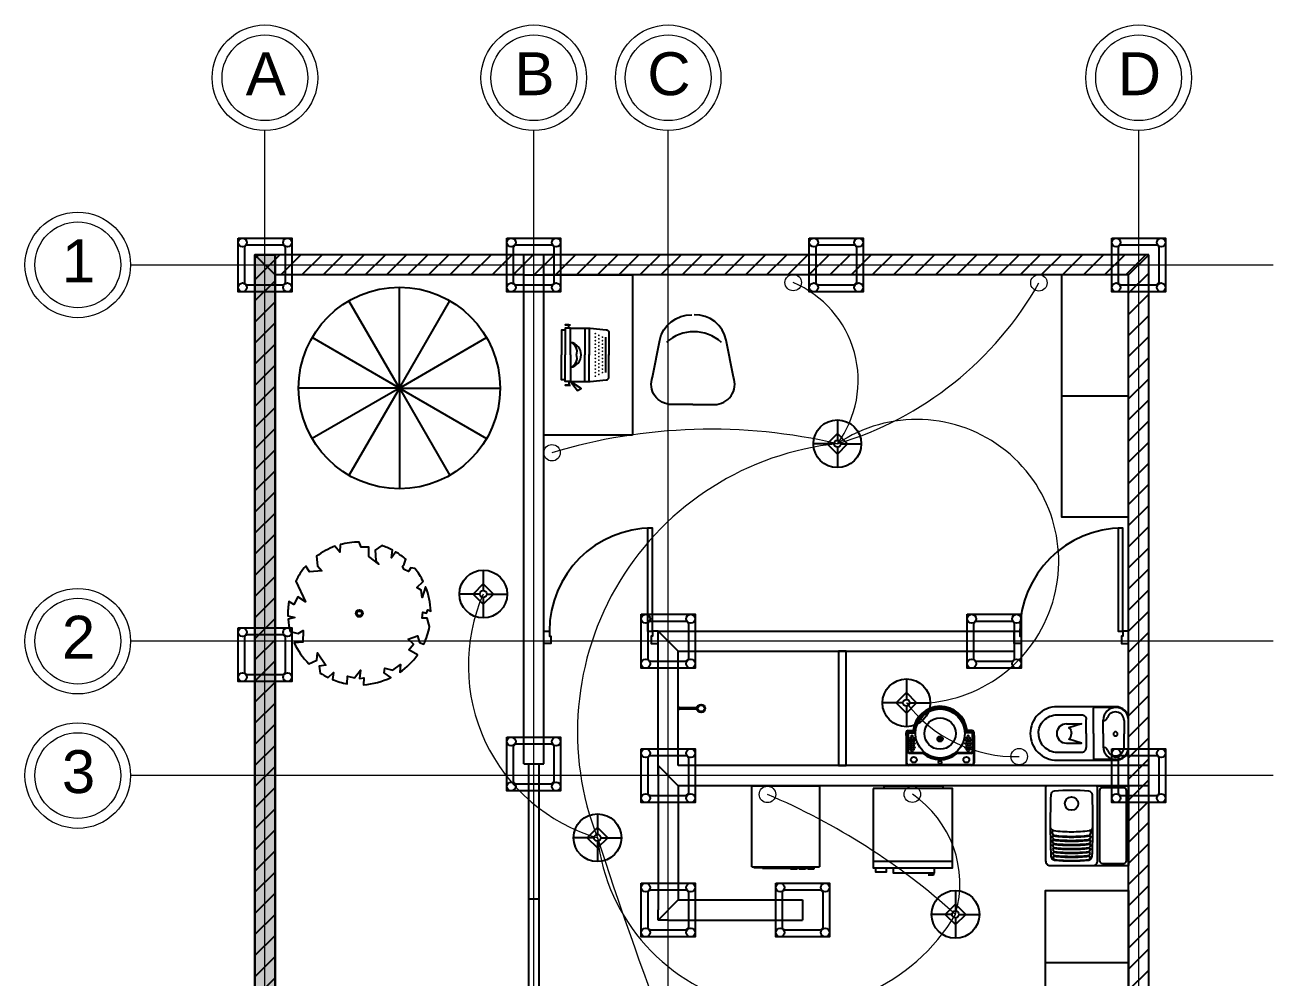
# Model space of a CAD drawing. Header units: metres. Extents: x 1.9 to 22.6, y 1.3 to 21.9.
# Drawn here: x 1.91 to 11.2, y 14.78 to 21.86 of the extents above; entities that cross this region are included whole.
import ezdxf

# ---------------------------------------------------------------- set-up
doc = ezdxf.new("R2010")
doc.units = ezdxf.units.M
doc.linetypes.add('ACAD_ISO04W100', pattern=[30, 24, -3, 0, -3])
doc.layers.get('0').update_dxf_attribs({"color": 52})
for name, color, linetype, lineweight in [('Aux', 10, 'ACAD_ISO04W100', 18), ('Electrico', 5, 'Continuous', 15), ('Muros', 140, 'Continuous', 25)]:
    doc.layers.add(name, color=color, linetype=linetype, lineweight=lineweight)
for name, color, linetype in [('Kastillo', 30, 'Continuous'), ('lamparas', 40, 'Continuous'), ('Muebles', 8, 'Continuous'), ('Muros de Carga', 221, 'Continuous')]:
    doc.layers.add(name, color=color, linetype=linetype)
doc.styles.get("Standard").update_dxf_attribs({"font": 'arial.ttf'})

# ---------------------------------------------------------------- blocks, each defined once
blk = doc.blocks.new('LavaboEncPl08')
for p, q in [((0.4, 72.8), (60.4, 72.8)), ((0.4, 72.3), (60.4, 72.3)), ((-2.1, 44.3), (-2.1, 70.3)), ((-1.6, 41.5), (-1.6, 70.3)), ((-0.6, 41.5), (-0.6, 59.8)), ((-0.1, 42), (-0.1, 59.8)), ((0.9, 61.3), (13.4, 61.3)), ((0.9, 60.8), (13.6, 60.8)), ((46.5, 60.8), (59.9, 60.8)), ((46.7, 61.3), (59.9, 61.3)), ((60.9, 42), (60.9, 59.8)), ((61.4, 41.5), (61.4, 59.8)), ((62.4, 41.5), (62.4, 70.3)), ((62.9, 44.3), (62.9, 70.3)), ((-2.1, 44.3), (-2.1, 41.5)), ((-0.1, 41), (4.9, 41)), ((-0.1, 40), (4.5, 40)), ((-0.1, 39.5), (4.1, 39.5)), ((0.4, 41.5), (5.4, 41.6)), ((60.4, 41.5), (55.3, 41.6)), ((60.9, 41), (55.8, 41)), ((60.9, 40), (56.2, 40)), ((60.8, 39.5), (56.7, 39.5)), ((62.9, 44.3), (62.9, 41.5))]:
    blk.add_line(p, q)
for centre, radius in [((5.3, 67.3), 2.8), ((3.6, 59.5), 0.487), ((30.4, 42.3), 23.5), ((30.4, 69.8), 1.57), ((55.5, 67.3), 2.8), ((57.2, 59.5), 0.487), ((1.1, 55.7), 0.487), ((1.1, 51.9), 0.487), ((1.1, 48.2), 0.487), ((2.4, 57.6), 0.487), ((2.4, 53.8), 0.487), ((2.4, 50), 0.487), ((3.6, 55.7), 0.487), ((3.6, 51.9), 0.487), ((3.6, 48.2), 0.487), ((4.8, 57.6), 0.487), ((4.8, 53.8), 0.487), ((4.8, 50), 0.487), ((6, 55.7), 0.487), ((6, 51.9), 0.487), ((6, 48.2), 0.487), ((30.4, 42.3), 15), ((30.4, 47.5), 2.52), ((30.4, 47.5), 1.52), ((30.4, 47.5), 1.02), ((54.7, 55.7), 0.487), ((54.7, 51.9), 0.487), ((54.7, 48.2), 0.487), ((55.9, 57.6), 0.487), ((55.9, 53.8), 0.487), ((55.9, 50), 0.487), ((57.2, 55.7), 0.487), ((57.2, 51.9), 0.487), ((57.2, 48.2), 0.487), ((58.4, 57.6), 0.487), ((58.4, 53.8), 0.487), ((58.4, 50), 0.487), ((59.6, 55.7), 0.487), ((59.6, 51.9), 0.487), ((59.6, 48.2), 0.487), ((2.4, 46.3), 0.487), ((3.6, 44.4), 0.487), ((4.8, 46.3), 0.487), ((55.9, 46.3), 0.487), ((57.2, 44.4), 0.487), ((58.4, 46.3), 0.487)]:
    blk.add_circle(centre, radius)
for centre, radius, start, end in [((0.4, 70.3), 2.5, 90, 180), ((0.4, 70.3), 2, 90, 180), ((60.4, 70.3), 2.5, 0, 90), ((60.4, 70.3), 2, 0, 90), ((0.9, 59.8), 1.5, 90, 180), ((0.9, 59.8), 1, 90, 180), ((13.4, 63.3), 2, 270, 308.9424), ((13.6, 62.8), 2, 270, 309.3231), ((30.4, 42.3), 25, 49.6324, 128.9424), ((30.4, 42.3), 24.5, 49.2079, 129.3231), ((46.5, 61), 0.2, 229.2079, 270), ((46.7, 61.5), 0.2, 229.6324, 270), ((59.9, 59.8), 1.5, 0, 90), ((59.9, 59.8), 1, 0, 90), ((-0.1, 41.5), 2, 180, 270.8384), ((-0.1, 41.5), 1.5, 180, 270.8384), ((-0.1, 41.5), 0.5, 180, 270.8384), ((0.4, 42), 0.5, 180, 270.8384), ((4.1, 39), 0.5, 7.1832, 90.8384), ((4.5, 39.5), 0.5, 6.198, 90.8384), ((30.4, 42.3), 26, 187.1832, 353.802), ((4.9, 40.5), 0.5, 4.0499, 90.8384), ((30.4, 42.3), 25.5, 185.2031, 185.2448), ((30.4, 42.3), 25.5, 186.198, 354.7969), ((5.4, 41.1), 0.5, 2.967, 90.8384), ((30.4, 42.3), 25, 184.0499, 355.8294), ((30.4, 42.3), 24.5, 182.967, 356.9018), ((55.3, 41.1), 0.5, 89.1616, 177.033), ((55.8, 40.5), 0.5, 89.1616, 175.9501), ((56.2, 39.5), 0.5, 89.1616, 173.802), ((30.4, 42.3), 25.5, 354.7552, 354.7969), ((56.7, 39), 0.5, 89.1616, 172.8168), ((60.4, 42), 0.5, 269.1616, 0), ((60.9, 41.5), 2, 269.1616, 0), ((60.9, 41.5), 0.5, 269.1616, 0), ((60.9, 41.5), 1.5, 269.1616, 0)]:
    blk.add_arc(centre, radius, start, end)
blk = doc.blocks.new('inodoro04')
for p, q in [((0.095, 0.1725), (0.24, 0.1725)), ((0.04, 0.09), (0.04, 0)), ((0.18, -0.0025), (0.18, 0.0875)), ((0.245, -0.0025), (0.245, 0.1675)), ((0.295, -0.0025), (0.295, 0.0925)), ((0.04, -0.09), (0.04, 0)), ((0.18, -0.0025), (0.18, -0.0925)), ((0.245, -0.0025), (0.245, -0.1725)), ((0.295, -0.0025), (0.295, -0.0975)), ((0.095, -0.1775), (0.24, -0.1775))]:
    blk.add_line(p, q)
blk.add_lwpolyline([(0.0975, 0.1775, 0.414214), (0.01, 0.09), (0.01, -0.0025), (0.01, -0.095, 0.414214), (0.0975, -0.1825), (0.49, -0.1825, 0.414214), (0.67, -0.0025, 0.414214), (0.49, 0.1775)], format="xyb", close=True)
for points in [[(0.615, -0.0025, 0.414214), (0.49, 0.1225), (0.325, 0.1225, 0.414214), (0.295, 0.0925, 0.414214)], [(0.615, -0.0025, -0.414214), (0.49, -0.1275), (0.325, -0.1275, -0.414214), (0.295, -0.0975, -0.414214)]]:
    blk.add_lwpolyline(points, format="xyb")
for points in [[(0.4273, 0.0625), (0.3262, 0.0625), (0.4108, 0.0347), (0.4064, 0.0335), (0.402, 0.0295), (0.3987, 0.0247), (0.3967, 0.0191), (0.3954, 0.0092), (0.3939, -0.0025)], [(0.4273, -0.0675), (0.3262, -0.0675), (0.4108, -0.0397), (0.4064, -0.0385), (0.402, -0.0345), (0.3987, -0.0297), (0.3967, -0.0241), (0.3954, -0.0142), (0.3939, -0.0025)]]:
    blk.add_lwpolyline(points)
for centre, radius, start, end in [((0.095, 0.0875), 0.085, 0, 180), ((0.095, 0.0875), 0.085, 0, 90), ((0.24, 0.1675), 0.005, 0, 90), ((0.0975, 0.09), 0.0575, 19.5195, 180), ((0.18, 0.1192), 0.03, 199.5195, 270.02116), ((0.0975, 0), 0.014, 0, 180), ((0.0975, 0), 0.014, 180, 0), ((0.4273, -0.0025), 0.065, 0, 90), ((0.4273, -0.0025), 0.065, 270, 0), ((0.095, -0.0925), 0.085, 180, 360), ((0.0975, -0.09), 0.0575, 180, 340.4805), ((0.095, -0.0925), 0.085, 270, 360), ((0.18, -0.1192), 0.03, 89.94497, 160.4805), ((0.24, -0.1725), 0.005, 270, 0)]:
    blk.add_arc(centre, radius, start, end)
blk = doc.blocks.new('puertas04')
blk.add_lwpolyline([(0.775, 0), (0.775, 0.74), (0.74, 0.74), (0.74, 0)], close=True)
for points in [[(0.035, 0), (0.035, -0.035), (0.045, -0.035), (0.045, -0.09), (-0.005, -0.09), (-0.005, 0), (0.035, 0)], [(0.775, 0), (0.775, -0.035), (0.765, -0.035), (0.765, -0.09), (0.815, -0.09), (0.815, 0), (0.775, 0)]]:
    blk.add_lwpolyline(points)
blk.add_arc((0.775, 0), 0.74, 90, 180)
blk = doc.blocks.new('GrifoDucha08')
at = {"color": 7}
for p, q in [((5.3, 19.6), (6, 21.2)), ((8.2, 18.9), (8.2, -23.6)), ((11.2, 18.9), (11.2, -23.6)), ((14, 19.6), (13.3, 21.2)), ((6.4, -23.6), (12.9, -23.6)), ((6.4, -23.6), (6.4, -25.9)), ((12.9, -23.6), (12.9, -25.9))]:
    blk.add_line(p, q, dxfattribs=at)
for radius in [10, 8]:
    blk.add_circle((9.7, 30.5), radius, dxfattribs=at)
blk.add_arc((9.6, 30.2), 11.5, 248.0416, 292.2246, dxfattribs=at)
blk = doc.blocks.new('lavadora006-pl')
for p, q in [((0.152, -0.6574), (0.152, -0.6757)), ((0.152, -0.6757), (0.1117, -0.6757))]:
    blk.add_line(p, q)
for points in [[(-0.2216, -0.0165), (-0.2216, 0), (0.2216, 0), (0.2216, -0.0165)], [(-0.3043, -0.5702), (0.2957, -0.5702)], [(-0.2857, -0.6171), (-0.2857, -0.6519), (-0.2033, -0.6519), (-0.2033, -0.6171)], [(-0.1543, -0.6202), (-0.1543, -0.6574), (0.1575, -0.6574), (0.1575, -0.6171)]]:
    blk.add_lwpolyline(points)
blk.add_lwpolyline([(-0.3043, -0.0202), (-0.3043, -0.6202), (0.2957, -0.6202), (0.2957, -0.0202)], close=True)
blk = doc.blocks.new('lavadero001')
blk.add_line((0, -0.575), (0, -0.575))
blk.add_lwpolyline([(-0.195, -0.575, 0.414214), (-0.16, -0.61), (0.16, -0.61, 0.414214), (0.195, -0.575), (0.195, -0.02, 0.414214), (0.185, -0.01), (-0.185, -0.01, 0.414214), (-0.195, -0.02)], format="xyb", close=True)
blk.add_circle((0, -0.145), 0.05)
for centre, radius, start, end in [((6.84, -0.2975), 7, 178.22273, 181.98357), ((-0.1266, -0.0813), 0.03, 95.72317, 178.22273), ((0, -1.345), 1.3, 84.27683, 95.72317), ((0.1266, -0.0813), 0.03, 1.77727, 84.27683), ((-6.84, -0.2975), 7, 358.01643, 1.77727), ((-0.13, -0.3179), 0.03, 180.16796, 262.89643), ((-0.1368, -0.3554), 0.008, 82.78557, 180.47531), ((6.84, -0.2975), 6.985, 180.47531, 180.54611), ((-0.1247, -0.3639), 0.02, 180.54611, 263.46775), ((0, 0.725), 1.081, 262.78557, 270), ((0, 0.725), 1.081, 270, 277.10357), ((0.1247, -0.3639), 0.02, 276.53225, 359.45389), ((0.13, -0.3179), 0.03, 277.10357, 359.83204), ((0.1368, -0.3554), 0.008, 359.52469, 97.21443), ((-6.84, -0.2975), 6.985, 359.45389, 359.52469), ((-0.1383, -0.3935), 0.006, 82.94912, 180.78797), ((6.84, -0.2975), 6.985, 180.78797, 180.7948), ((-0.1243, -0.3941), 0.02, 180.7948, 263.66063), ((-0.1378, -0.4248), 0.006, 83.16374, 181.04489), ((6.84, -0.2975), 6.985, 181.04489, 181.05182), ((-0.1238, -0.4254), 0.02, 181.05182, 263.85623), ((-0.1372, -0.4561), 0.006, 83.37388, 181.30183), ((6.84, -0.2975), 6.985, 181.30183, 181.30888), ((-0.1232, -0.4566), 0.02, 181.30888, 264.04835), ((0, 0.725), 1.121, 262.94912, 270), ((0, 0.725), 1.152, 263.16374, 270), ((0, 0.725), 1.183, 263.37388, 270), ((0, 0.725), 1.116, 263.46775, 270), ((0, 0.725), 1.146, 263.66063, 270), ((0, 0.725), 1.177, 263.85623, 270), ((0, 0.725), 1.116, 270, 276.53225), ((0, 0.725), 1.121, 270, 277.05088), ((0, 0.725), 1.146, 270, 276.33937), ((0, 0.725), 1.152, 270, 276.83626), ((0, 0.725), 1.177, 270, 276.14377), ((0, 0.725), 1.183, 270, 276.62612), ((0.1232, -0.4566), 0.02, 275.95165, 358.69112), ((0.1238, -0.4254), 0.02, 276.14377, 358.94818), ((0.1243, -0.3941), 0.02, 276.33937, 359.2052), ((0.1372, -0.4561), 0.006, 358.69817, 96.62612), ((0.1378, -0.4248), 0.006, 358.95511, 96.83626), ((0.1383, -0.3935), 0.006, 359.21203, 97.05088), ((-6.84, -0.2975), 6.985, 358.69112, 358.69817), ((-6.84, -0.2975), 6.985, 358.94818, 358.95511), ((-6.84, -0.2975), 6.985, 359.2052, 359.21203), ((-0.1258, -0.5388), 0.03, 181.98357, 264.31417), ((-0.1344, -0.4886), 0.008, 83.68124, 174.79709), ((-0.1225, -0.4858), 0.02, 185.83475, 264.22517), ((-0.1335, -0.5178), 0.008, 83.86821, 175.07161), ((-0.1216, -0.5151), 0.02, 186.05374, 264.39939), ((-0.1325, -0.5481), 0.008, 84.05848, 178.17113), ((-0.1206, -0.5463), 0.02, 184.50758, 264.58294), ((0, 0.725), 1.213, 263.68124, 270), ((0, 0.725), 1.242, 263.86821, 270), ((0, 0.725), 1.272, 264.05848, 270), ((0, 0.725), 1.208, 264.04835, 270), ((0, 0.725), 1.237, 264.22517, 270), ((0, 0.725), 1.266, 264.39939, 270), ((0, 0.725), 1.208, 270, 275.95165), ((0, 0.725), 1.213, 270, 276.31876), ((0, 0.725), 1.237, 270, 275.77483), ((0, 0.725), 1.242, 270, 276.13179), ((0, 0.725), 1.266, 270, 275.60061), ((0, 0.725), 1.272, 270, 275.94152), ((0.1206, -0.5463), 0.02, 275.41706, 355.49242), ((0.1216, -0.5151), 0.02, 275.60061, 353.94626), ((0.1225, -0.4858), 0.02, 275.77483, 354.16525), ((0.1258, -0.5388), 0.03, 275.68583, 358.01643), ((0.1325, -0.5481), 0.008, 1.82887, 95.94152), ((0.1335, -0.5178), 0.008, 4.92839, 96.13179), ((0.1344, -0.4886), 0.008, 5.20291, 96.31876), ((0, 0.725), 1.3, 264.31417, 275.68583), ((0, 0.725), 1.297, 264.58294, 270), ((0, 0.725), 1.297, 270, 275.41706)]:
    blk.add_arc(centre, radius, start, end)
blk = doc.blocks.new('lavadora003 pl')
for p, q in [((0, 0), (0.5, 0)), ((0, -0.6), (0, 0)), ((0.5, 0), (0.5, -0.6)), ((0, -0.6), (0.5, -0.6)), ((0.0143, -0.6047, 0.0001), (0.0143, -0.6)), ((0.0143, -0.6047, 0.0001), (0.2293, -0.6047, 0.0001)), ((0.0792, -0.61, 0.0006), (0.0792, -0.6047, 0.0001)), ((0.0792, -0.61, 0.0006), (0.2855, -0.61, 0.0006)), ((0.2293, -0.6047, 0.0001), (0.2293, -0.6)), ((0.2855, -0.6128, 0.0004), (0.2855, -0.6)), ((0.2855, -0.6128, 0.0004), (0.3332, -0.6128, 0.0004)), ((0.3332, -0.6128, 0.0004), (0.3332, -0.6)), ((0.3332, -0.61, 0.0006), (0.3493, -0.61, 0.0006)), ((0.3493, -0.6128, 0.0004), (0.3493, -0.6)), ((0.3493, -0.6128, 0.0004), (0.397, -0.6128, 0.0004)), ((0.397, -0.6128, 0.0004), (0.397, -0.6)), ((0.397, -0.61, 0.0006), (0.413, -0.61, 0.0006)), ((0.413, -0.6128, 0.0004), (0.413, -0.6)), ((0.413, -0.6128, 0.0004), (0.4607, -0.6128, 0.0004)), ((0.4607, -0.6128, 0.0004), (0.4607, -0.6))]:
    blk.add_line(p, q)
blk = doc.blocks.new('arbol084pl')
blk.add_lwpolyline([(-0.401, 1.445), (-0.408, 1.284), (-0.513, 1.41, 0.073385), (-0.898, 1.201), (-0.88, 1), (-0.788, 0.894), (-1.045, 0.872), (-1.125, 0.993, 0.063304), (-1.337, 0.68), (-1.132, 0.244), (-1.292, 0.349), (-1.375, 0.189), (-1.479, 0.249, 0.050606), (-1.499, -0.054), (-1.352, -0.089), (-1.495, -0.12, 0.043985), (-1.451, -0.38), (-1.288, -0.42), (-1.178, -0.356), (-1.187, -0.604), (-1.368, -0.616, 0.091185), (-1.059, -1.062), (-0.893, -0.984), (-0.88, -0.828), (-0.705, -1.089), (-0.843, -1.108), (-0.823, -1.254, 0.03183), (-0.657, -1.348), (-0.542, -1.24), (-0.561, -1.391, 0.053026), (-0.255, -1.478), (-0.252, -1.318), (-0.101, -1.355), (0.023, -1.19), (0.005, -1.369), (0.092, -1.355), (0.088, -1.497, 0.0994), (0.659, -1.347), (0.523, -1.25), (0.537, -1.149), (0.702, -1.19), (0.862, -1.071), (0.862, -1.071), (0.853, -1.234, 0.087077), (1.222, -0.87), (1.041, -0.764), (1.137, -0.649), (1.027, -0.54), (1.224, -0.471), (1.261, -0.613), (1.353, -0.649, 0.065695), (1.474, -0.276), (1.426, -0.1), (1.316, -0.1), (1.334, 0.024), (1.412, 0.006), (1.439, 0.074), (1.499, 0.047, 0.087611), (1.392, 0.558), (1.316, 0.331), (1.297, 0.487), (1.206, 0.542), (1.341, 0.673, 0.053662), (1.167, 0.943), (1.082, 0.954), (1.031, 0.881), (0.944, 0.922), (0.903, 0.986), (0.944, 1.036), (0.977, 1.138, 0.043954), (0.763, 1.291), (0.677, 1.165), (0.693, 1.33, 0.040384), (0.47, 1.424), (0.335, 1.33), (0.349, 1.11), (0.408, 1.032), (0.202, 1.197), (0.202, 1.394), (0.037, 1.394), (-0.005, 1.5, 0.066981)], format="xyb", close=True)
for radius in [0.075, 0.0625, 0.05]:
    blk.add_circle((0, 0), radius)
blk = doc.blocks.new('*U24')
at = {"layer": 'Muebles'}
for q in [(-0.1875, 0.375), (0.1875, 0.2745)]:
    blk.add_line((-0.1875, -0.375), q, dxfattribs=at)
blk = doc.blocks.new('*U25')
at = {"layer": 'Muebles', "color": 0, "linetype": 'ByBlock', "lineweight": -2, "transparency": 16777216}
for p, rotation in [((4.4681, 19.4286), 59.99999999999996), ((5.1176, 19.1038), 299.9999999999999), ((4.2806, 19.0536), 120), ((4.5116, 18.7037), 180), ((4.9301, 18.7288), 239.9999999999999)]:
    blk.add_blockref('*U24', p, dxfattribs=dict(at, rotation=rotation))
blk.add_blockref('*U24', (4.8866, 19.4537), dxfattribs=at)
blk = doc.blocks.new('Lamp - Table')
at = {"linetype": 'Continuous'}
for p, q in [((0, 7), (0, 1)), ((-1, 0), (-7, 0)), ((0, 3), (-3, 0)), ((-3, 0), (0, -3)), ((3, 0), (0, 3)), ((0, -3), (3, 0)), ((1, 0), (7, 0)), ((0, -1), (0, -7))]:
    blk.add_line(p, q, dxfattribs=at)
for radius in [7, 1]:
    blk.add_circle((0, 0), radius, dxfattribs=at)

msp = doc.modelspace()

# ---------------------------------------------------------------- hatches: boundary and pattern name
at = {"layer": 'Electrico'}
h = msp.add_hatch(color=1, dxfattribs=at)
h.dxf.hatch_style = 1
h.paths.add_polyline_path([(3.6241, 20.1537), (3.6241, 4.3037), (3.7741, 4.3037), (3.7741, 20.1537)])
at = {"layer": 'Muros de Carga'}
h = msp.add_hatch(dxfattribs=at)
h.set_pattern_fill('ANSI31', color=256, scale=0.035)
h.paths.add_polyline_path([(5.6241, 20.1537), (3.6241, 20.1537), (3.7741, 20.0037), (5.6241, 20.0037)])
h.paths.add_polyline_path([(5.7741, 20.1537), (5.6241, 20.1537), (5.6241, 20.0037), (5.7741, 20.0037)])
h.paths.add_polyline_path([(10.2741, 20.1537), (5.7741, 20.1537), (5.7741, 20.0037), (10.1241, 20.0037)])
h.paths.add_polyline_path([(10.2741, 20.1537), (10.1241, 20.0037), (10.1241, 16.3537), (10.2741, 16.3537)])
h.paths.add_polyline_path([(10.2741, 16.3537), (10.1241, 16.3537), (10.1241, 16.2037), (10.2741, 16.2037)])
h.paths.add_polyline_path([(10.2741, 16.2037), (10.1241, 16.2037), (10.1241, 14.3537), (10.2741, 14.3537)])
h.paths.add_polyline_path([(10.2741, 14.2037), (10.1241, 14.2037), (10.1241, 6.9537), (10.2741, 6.9537)])
h.paths.add_polyline_path([(10.2741, 14.3537), (10.1241, 14.3537), (10.1241, 14.2037), (10.2741, 14.2037)])
h.paths.add_polyline_path([(10.2741, 6.9537), (10.1241, 6.9537), (10.1241, 6.8037), (10.2741, 6.8037)])
h.paths.add_polyline_path([(10.2741, 6.8037), (10.1241, 6.8037), (10.1241, 3.3537), (10.2741, 3.3537)])
h.paths.add_polyline_path([(10.2741, 3.3537), (10.1241, 3.3537), (10.1241, 3.2037), (10.2741, 3.2037)])
h.paths.add_polyline_path([(10.2741, 3.2037), (10.1241, 3.2037), (10.1241, 2.3537), (10.2741, 2.2037)])
h.paths.add_polyline_path([(10.1241, 2.3537), (6.7741, 2.3537), (6.6241, 2.2037), (10.2741, 2.2037)])
h.paths.add_polyline_path([(6.7741, 6.8037), (6.6241, 6.9537), (6.6241, 3.3537), (6.7741, 3.3537)])
h.paths.add_polyline_path([(6.7741, 3.2037), (6.6241, 3.2037), (6.6241, 2.2037), (6.7741, 2.3537)])
h.paths.add_polyline_path([(6.7741, 3.3537), (6.6241, 3.3537), (6.6241, 3.2037), (6.7741, 3.2037)])
h.paths.add_polyline_path([(5.7741, 6.9537), (3.7741, 6.9537), (3.7741, 6.8037), (5.6241, 6.8037), (5.6241, 6.1287), (5.7741, 6.1287)])
h.paths.add_polyline_path([(5.7741, 5.1287), (5.6241, 5.1287), (5.6241, 4.4537), (3.7741, 4.4537), (3.7741, 6.8037), (3.6241, 6.8037), (3.6241, 4.3037), (5.7741, 4.3037)])
h.paths.add_polyline_path([(3.7741, 6.9537), (3.6241, 6.9537), (3.6241, 6.8037), (3.7741, 6.8037)])
h.paths.add_polyline_path([(3.7741, 9.2037), (3.6241, 9.2037), (3.6241, 6.9537), (3.7741, 6.9537)])
h.paths.add_polyline_path([(3.7741, 9.3537), (3.6241, 9.3537), (3.6241, 9.2037), (3.7741, 9.2037)])
h.paths.add_polyline_path([(3.7741, 14.2037), (3.6241, 14.2037), (3.6241, 9.3537), (3.7741, 9.3537)])
h.paths.add_polyline_path([(3.7741, 14.3537), (3.6241, 14.3537), (3.6241, 14.2037), (3.7741, 14.2037)])
h.paths.add_polyline_path([(3.7741, 20.0037), (3.6241, 20.1537), (3.6241, 14.3537), (3.7741, 14.3537)])

# ---------------------------------------------------------------- linework, layer by layer
at = {"layer": 'Aux'}
for p, q in [((3.6991, 1.2787), (3.6991, 21.0787)), ((5.6991, 1.2787), (5.6991, 21.0787)), ((6.6991, 1.2787), (6.6991, 21.0787)), ((10.1991, 21.0787), (10.1991, 1.2787)), ((2.6991, 20.0787), (11.1991, 20.0787)), ((11.1991, 17.2787), (2.6991, 17.2787)), ((11.1991, 16.2787), (2.6991, 16.2787))]:
    msp.add_line(p, q, dxfattribs=at)
for centre, radius in [((3.6991, 21.4714), 0.3927), ((5.6991, 21.4714), 0.3927), ((6.6991, 21.4714), 0.3927), ((10.1991, 21.4714), 0.3927), ((3.6991, 21.4714), 0.3193), ((5.6991, 21.4714), 0.3193), ((6.6991, 21.4714), 0.3193), ((10.1991, 21.4714), 0.3193), ((2.3064, 20.0787), 0.3927), ((2.3064, 20.0787), 0.3193), ((2.3064, 17.2787), 0.3927), ((2.3064, 17.2787), 0.3193), ((2.3064, 16.2787), 0.3927), ((2.3064, 16.2787), 0.3193)]:
    msp.add_circle(centre, radius, dxfattribs=at)
at = {"layer": 'Electrico', "color": 2, "lineweight": 30}
msp.add_lwpolyline([(3.6241, 4.3037), (3.7741, 4.3037), (3.7741, 20.1537), (3.6241, 20.1537)], close=True, dxfattribs=at)
at = {"layer": 'Electrico', "color": 18, "true_color": 0x000000}
for centre in [(7.6293, 19.9471), (9.4572, 19.9453), (5.8345, 18.6809), (9.3105, 16.4201), (7.4376, 16.1386), (8.5159, 16.14)]:
    msp.add_circle(centre, 0.0612, dxfattribs=at)
for centre, radius, start, end in [((7.3206, 19.218), 0.7919, 323.5752, 67.05109), ((7.224, 21.2039), 2.5634, 286.63249, 330.59453), ((7.0208, 14.7524), 4.1037, 76.80293, 106.80293), ((9.2842, 17.4457), 1.0259, 217.58187, 271.46453), ((5.4734, 11.518), 5.0208, 47.94854, 66.97094), ((8.0638, 15.4736), 0.8054, 343.59539, 55.84628)]:
    msp.add_arc(centre, radius, start, end, dxfattribs=at)
at = {"layer": 'Electrico'}
for centre, radius, start, end in [((8.5489, 17.873), 1.0558, 265.77826, 124.05142), ((8.1791, 16.604), 2.1552, 95.89446, 201.43964), ((6.5463, 17.0969), 1.334, 156.46173, 253.74979), ((7.5998, 15.9758), 1.4358, 186.38387, 329.45317)]:
    msp.add_arc(centre, radius, start, end, dxfattribs=at)
at = {"layer": 'Electrico', "color": 1}
msp.add_arc((36.431, 25.5894), 31.7972, 197.90023, 208.96786, dxfattribs=at)
at = {"layer": 'Kastillo'}
for p, q in [((6.6241, 17.3537), (6.7741, 17.2037)), ((6.6241, 16.3537), (6.7741, 16.2037)), ((6.7741, 15.3537), (6.6241, 15.2037))]:
    msp.add_line(p, q, dxfattribs=at)
for points in [[(3.4991, 20.2787), (3.8991, 20.2787), (3.8991, 19.8787), (3.4991, 19.8787)], [(5.4991, 20.2787), (5.8991, 20.2787), (5.8991, 19.8787), (5.4991, 19.8787)], [(7.7491, 20.2787), (8.1491, 20.2787), (8.1491, 19.8787), (7.7491, 19.8787)], [(9.9991, 20.2787), (10.3991, 20.2787), (10.3991, 19.8787), (9.9991, 19.8787)], [(6.4991, 17.4787), (6.8991, 17.4787), (6.8991, 17.0787), (6.4991, 17.0787)], [(8.9241, 17.4787), (9.3241, 17.4787), (9.3241, 17.0787), (8.9241, 17.0787)], [(3.4991, 17.3787), (3.8991, 17.3787), (3.8991, 16.9787), (3.4991, 16.9787)], [(5.4991, 16.5653), (5.8991, 16.5653), (5.8991, 16.1653), (5.4991, 16.1653)], [(6.4991, 16.4787), (6.8991, 16.4787), (6.8991, 16.0787), (6.4991, 16.0787)], [(9.9991, 16.4787), (10.3991, 16.4787), (10.3991, 16.0787), (9.9991, 16.0787)], [(6.4991, 15.4787), (6.8991, 15.4787), (6.8991, 15.0787), (6.4991, 15.0787)], [(7.4991, 15.4787), (7.8991, 15.4787), (7.8991, 15.0787), (7.4991, 15.0787)]]:
    msp.add_lwpolyline(points, close=True, dxfattribs=at)
for points in [[(3.5691, 20.2287), (3.8291, 20.2287, -0.414214), (3.8491, 20.2087), (3.8491, 19.9487, -0.414214), (3.8291, 19.9287), (3.5691, 19.9287, -0.414214), (3.5491, 19.9487), (3.5491, 20.2087, -0.414214)], [(5.5691, 20.2287), (5.8291, 20.2287, -0.414214), (5.8491, 20.2087), (5.8491, 19.9487, -0.414214), (5.8291, 19.9287), (5.5691, 19.9287, -0.414214), (5.5491, 19.9487), (5.5491, 20.2087, -0.414214)], [(7.8191, 20.2287), (8.0791, 20.2287, -0.414214), (8.0991, 20.2087), (8.0991, 19.9487), (8.0791, 19.9287), (7.8191, 19.9287, -0.414214), (7.7991, 19.9487), (7.7991, 20.2087, -0.414214)], [(10.0691, 20.2287), (10.3291, 20.2287, -0.414214), (10.3491, 20.2087), (10.3491, 19.9487), (10.3291, 19.9287), (10.0691, 19.9287, -0.414214), (10.0491, 19.9487), (10.0491, 20.2087, -0.414214)], [(6.5691, 17.4287), (6.8291, 17.4287, -0.414214), (6.8491, 17.4087), (6.8491, 17.1487), (6.8291, 17.1287), (6.5691, 17.1287, -0.414214), (6.5491, 17.1487), (6.5491, 17.4087, -0.414214)], [(8.9941, 17.4287), (9.2541, 17.4287, -0.414214), (9.2741, 17.4087), (9.2741, 17.1487, -0.414214), (9.2541, 17.1287), (8.9941, 17.1287, -0.414214), (8.9741, 17.1487), (8.9741, 17.4087, -0.414214)], [(3.5691, 17.3287), (3.8291, 17.3287, -0.414214), (3.8491, 17.3087), (3.8491, 17.0487, -0.414214), (3.8291, 17.0287), (3.5691, 17.0287, -0.414214), (3.5491, 17.0487), (3.5491, 17.3087, -0.414214)], [(5.5691, 16.5153), (5.8291, 16.5153, -0.414214), (5.8491, 16.4953), (5.8491, 16.2353), (5.8291, 16.2153), (5.5691, 16.2153, -0.414214), (5.5491, 16.2353), (5.5491, 16.4953, -0.414214)], [(6.5691, 16.4287), (6.8291, 16.4287, -0.414214), (6.8491, 16.4087), (6.8491, 16.1487), (6.8291, 16.1287), (6.5691, 16.1287, -0.414214), (6.5491, 16.1487), (6.5491, 16.4087, -0.414214)], [(10.0691, 16.4287), (10.3291, 16.4287, -0.414214), (10.3491, 16.4087), (10.3491, 16.1487, -0.414214), (10.3291, 16.1287), (10.0691, 16.1287, -0.414214), (10.0491, 16.1487), (10.0491, 16.4087, -0.414214)], [(6.5691, 15.4287), (6.8291, 15.4287, -0.414214), (6.8491, 15.4087), (6.8491, 15.1487), (6.8291, 15.1287), (6.5691, 15.1287, -0.414214), (6.5491, 15.1487), (6.5491, 15.4087, -0.414214)], [(7.5691, 15.4287), (7.8291, 15.4287, -0.414214), (7.8491, 15.4087), (7.8491, 15.1487, -0.414214), (7.8291, 15.1287), (7.5691, 15.1287, -0.414214), (7.5491, 15.1487), (7.5491, 15.4087, -0.414214)]]:
    msp.add_lwpolyline(points, format="xyb", close=True, dxfattribs=at)
for centre in [(3.5318, 20.246), (3.8664, 20.246), (5.5318, 20.246), (5.8664, 20.246), (7.7818, 20.246), (8.1164, 20.246), (10.0318, 20.246), (10.3664, 20.246), (3.5318, 19.9114), (3.8664, 19.9114), (5.5318, 19.9114), (5.8664, 19.9114), (7.7818, 19.9114), (8.1164, 19.9114), (10.0318, 19.9114), (10.3664, 19.9114), (6.5318, 17.446), (6.8664, 17.446), (8.9568, 17.446), (9.2914, 17.446), (3.5318, 17.346), (3.8664, 17.346), (6.5318, 17.1114), (6.8664, 17.1114), (8.9568, 17.1114), (9.2914, 17.1114), (3.5318, 17.0114), (3.8664, 17.0114), (5.5318, 16.5326), (5.8664, 16.5326), (6.5318, 16.446), (6.8664, 16.446), (10.0318, 16.446), (10.3664, 16.446), (5.5318, 16.198), (5.8664, 16.198), (6.5318, 16.1114), (6.8664, 16.1114), (10.0318, 16.1114), (10.3664, 16.1114), (6.5318, 15.446), (6.8664, 15.446), (7.5318, 15.446), (7.8664, 15.446), (6.5318, 15.1114), (6.8664, 15.1114), (7.5318, 15.1114), (7.8664, 15.1114)]:
    msp.add_circle(centre, 0.0327, dxfattribs=at)
at = {"layer": 'Muebles'}
for p, q in [((6.2363, 19.2773), (6.2363, 19.5414)), ((9.6241, 19.1037), (10.1241, 19.1037)), ((5.7741, 18.815), (6.4345, 18.815)), ((9.8833, 16.2037), (10.1241, 16.2037)), ((10.1241, 16.2008), (10.1241, 15.6094)), ((9.8585, 15.6094), (10.1241, 15.6094)), ((5.7366, 15.3595), (5.6616, 15.3595)), ((9.5069, 14.8882), (10.1241, 14.8882))]:
    msp.add_line(p, q, dxfattribs=at)
for points in [[(5.7741, 18.815), (5.7741, 20.0037), (6.4345, 20.0037), (6.4345, 18.815)], [(5.9326, 19.5943), (5.9062, 19.5943), (5.9062, 19.4094)], [(5.959, 19.6075), (5.959, 19.6339), (5.9326, 19.6339), (5.9722, 19.6339)], [(5.9722, 19.4094), (5.9722, 19.6075), (5.9326, 19.6075), (5.9326, 19.4094)], [(5.9722, 19.6075), (6.0779, 19.6075), (6.0779, 19.4094)], [(6.1112, 19.6059), (6.1112, 19.4075)], [(5.9326, 19.2244), (5.9062, 19.2244), (5.9062, 19.4094)], [(5.9722, 19.4094), (5.9722, 19.2112), (5.9326, 19.2112), (5.9326, 19.4094)], [(5.9722, 19.2112), (6.0779, 19.2112), (6.0779, 19.4094)], [(6.1112, 19.2128), (6.1112, 19.4112)], [(5.959, 19.2112), (5.959, 19.1848), (5.9326, 19.1848), (5.9722, 19.1848)]]:
    msp.add_lwpolyline(points, dxfattribs=at)
for points in [[(10.1241, 20.0037), (9.6241, 20.0037), (9.6241, 18.2037), (10.1241, 18.2037)], [(5.9722, 19.2112), (6.025, 19.1452), (6.0514, 19.1584)], [(8.0241, 17.2037), (7.9651, 17.2037), (7.9651, 16.3537), (8.0241, 16.3537)], [(5.6616, 16.3653), (5.7366, 16.3653), (5.7366, 14.3537), (5.6616, 14.3537)], [(10.1241, 14.3537), (9.5069, 14.3537), (9.5069, 15.4226), (10.1241, 15.4226)]]:
    msp.add_lwpolyline(points, close=True, dxfattribs=at)
for points in [[(6.8835, 19.0395), (6.725, 19.0395, -0.523089), (6.5829, 19.2443), (6.6361, 19.5176, -0.371394), (6.8755, 19.7062, -0.957025)], [(6.8835, 19.0395), (7.042, 19.0395, 0.523089), (7.1842, 19.2443), (7.131, 19.5176, 0.371394), (6.8915, 19.7062, 0.957025)], [(6.0779, 19.6075), (6.1175, 19.6075), (6.237, 19.5962, -0.498583), (6.2564, 19.5647), (6.2564, 19.4075)], [(6.0779, 19.2112), (6.1175, 19.2112), (6.237, 19.2225, 0.498583), (6.2564, 19.254), (6.2564, 19.4112)]]:
    msp.add_lwpolyline(points, format="xyb", dxfattribs=at)
at = {"layer": 'Muebles', "const_width": 0.0066}
for points in [[(6.1571, 19.5645, 1), (6.1571, 19.5711, 1)], [(6.1571, 19.5381, 1), (6.1571, 19.5447, 1)], [(6.1571, 19.5117, 1), (6.1571, 19.5183, 1)], [(6.1835, 19.5513, 1), (6.1835, 19.5579, 1)], [(6.1835, 19.5249, 1), (6.1835, 19.5315, 1)], [(6.1835, 19.4985, 1), (6.1835, 19.5051, 1)], [(6.2099, 19.5381, 1), (6.2099, 19.5447, 1)], [(6.2099, 19.5117, 1), (6.2099, 19.5183, 1)], [(6.1571, 19.4853, 1), (6.1571, 19.4919, 1)], [(6.1571, 19.4589, 1), (6.1571, 19.4655, 1)], [(6.1571, 19.4325, 1), (6.1571, 19.4391, 1)], [(6.1571, 19.4061, 1), (6.1571, 19.4127, 1)], [(6.1835, 19.4721, 1), (6.1835, 19.4787, 1)], [(6.1835, 19.4457, 1), (6.1835, 19.4523, 1)], [(6.1835, 19.4193, 1), (6.1835, 19.4259, 1)], [(6.2099, 19.4853, 1), (6.2099, 19.4919, 1)], [(6.2099, 19.4589, 1), (6.2099, 19.4655, 1)], [(6.2099, 19.4325, 1), (6.2099, 19.4391, 1)], [(6.2099, 19.4061, 1), (6.2099, 19.4127, 1)], [(6.1571, 19.3796, 1), (6.1571, 19.3862, 1)], [(6.1571, 19.3532, 1), (6.1571, 19.3598, 1)], [(6.1571, 19.3268, 1), (6.1571, 19.3334, 1)], [(6.1835, 19.3928, 1), (6.1835, 19.3994, 1)], [(6.1835, 19.3664, 1), (6.1835, 19.373, 1)], [(6.1835, 19.34, 1), (6.1835, 19.3466, 1)], [(6.1835, 19.3136, 1), (6.1835, 19.3202, 1)], [(6.2099, 19.3796, 1), (6.2099, 19.3862, 1)], [(6.2099, 19.3532, 1), (6.2099, 19.3598, 1)], [(6.2099, 19.3268, 1), (6.2099, 19.3334, 1)], [(6.1571, 19.3004, 1), (6.1571, 19.307, 1)], [(6.1571, 19.274, 1), (6.1571, 19.2806, 1)], [(6.1571, 19.2476, 1), (6.1571, 19.2542, 1)], [(6.1835, 19.2872, 1), (6.1835, 19.2938, 1)], [(6.1835, 19.2608, 1), (6.1835, 19.2674, 1)], [(6.2099, 19.3004, 1), (6.2099, 19.307, 1)], [(6.2099, 19.274, 1), (6.2099, 19.2806, 1)]]:
    msp.add_lwpolyline(points, format="xyb", close=True, dxfattribs=at)
at = {"layer": 'Muebles'}
msp.add_lwpolyline([(9.9292, 15.6254), (10.0881, 15.6254, 0.414214), (10.1081, 15.6454), (10.1081, 16.1677, 0.414214), (10.0881, 16.1877), (9.9292, 16.1877, 0.414214), (9.9092, 16.1677), (9.9092, 15.6454, 0.414214)], format="xyb", close=True, dxfattribs=at)
msp.add_circle((4.6991, 19.1624), 0.75, dxfattribs=at)
for centre, radius, start, end in [((5.9579, 19.4094), 0.0936, 278.79741, 81.20259), ((5.948, 19.4329), 0.0735, 339.77503, 69.77596), ((6.8901, 19.2773), 0.3038, 47.64255, 132.35745), ((5.948, 19.3858), 0.0735, 290.22404, 20.22497)]:
    msp.add_arc(centre, radius, start, end, dxfattribs=at)
at = {"layer": 'Muros'}
for p, q in [((10.2741, 20.1537), (3.6241, 20.1537)), ((3.6241, 20.1537), (3.6241, 4.3037)), ((3.7741, 20.0037), (3.6241, 20.1537)), ((5.6241, 20.0037), (5.6241, 20.1537)), ((5.7741, 20.0037), (5.7741, 20.1537)), ((10.1241, 20.0037), (10.2741, 20.1537)), ((10.2741, 2.2037), (10.2741, 20.1537)), ((3.7741, 20.0037), (3.7741, 14.3537)), ((5.6241, 20.0037), (3.7741, 20.0037)), ((5.6241, 16.3653), (5.6241, 20.0037)), ((5.6241, 20.0037), (5.7741, 20.0037)), ((10.1241, 20.0037), (5.7741, 20.0037)), ((5.7741, 16.3653), (5.7741, 20.0037)), ((10.1241, 6.9537), (10.1241, 20.0037)), ((6.6241, 16.2787), (6.6241, 17.3537)), ((6.6241, 17.3537), (9.2741, 17.3537)), ((9.2741, 17.3537), (9.2741, 17.2037)), ((6.7741, 16.3537), (6.7741, 17.2037)), ((6.7741, 17.2037), (9.2741, 17.2037)), ((5.6241, 16.3653), (5.7741, 16.3653)), ((6.6241, 16.3537), (6.6241, 15.2787)), ((10.2741, 16.3537), (6.7741, 16.3537)), ((10.2741, 16.2037), (6.7741, 16.2037)), ((6.7741, 16.2037), (6.7741, 15.3537)), ((6.7741, 15.3537), (7.6991, 15.3537)), ((7.6991, 15.3537), (7.6991, 15.2037)), ((6.6241, 15.2037), (6.6241, 15.2787)), ((6.6991, 15.2037), (6.6241, 15.2037)), ((6.6991, 15.2037), (7.6991, 15.2037))]:
    msp.add_line(p, q, dxfattribs=at)

# ---------------------------------------------------------------- block references
at = {"layer": 'lamparas', "xscale": 0.0254, "yscale": 0.0254, "zscale": 0.0254}
for p in [(7.9577, 18.7478), (5.3233, 17.6297), (8.4712, 16.82), (6.173, 15.8162), (8.8364, 15.2461)]:
    msp.add_blockref('Lamp - Table', p, dxfattribs=at)
at = {"layer": 'Muebles'}
msp.add_blockref('*U25', (0, 0.0837), dxfattribs=at)
for name, p, xscale, yscale, zscale in [('puertas04', (5.7794, 17.3537), 1.036315606632239, 1.036315606632239, 1.036315606632239), ('puertas04', (9.2795, 17.3537), 1.036315606632239, 1.036315606632239, 1.036315606632239), ('arbol084pl', (4.4014, 17.4855), 0.3542355615030113, 0.3542355615030113, 0.3542355615030113), ('lavadora003 pl', (7.3217, 16.2037), 1.007910704859274, 1.007910704859274, 1.007910704859274), ('lavadora006-pl', (8.5241, 16.2037), 0.98508946093774, 0.98508946093774, 0.98508946093774), ('lavadero001', (9.7, 16.2136), 0.9904167927859402, 0.9904167927859402, 0.9904167927859402)]:
    msp.add_blockref(name, p, dxfattribs=dict(at, xscale=xscale, yscale=yscale, zscale=zscale))
for name, p, xscale, yscale, zscale, rotation in [('GrifoDucha08', (6.8524, 16.8079), 0.003020878673822546, 0.003020878673822546, 0.003020878673822546, 270), ('LavaboEncPl08', (8.9588, 16.9213), 0.007791899125979123, 0.007791899125979123, 0.007791899125979123, 180), ('inodoro04', (10.1352, 16.5892), 1.108090509113264, 1.108090509113264, 1.108090509113264, 180)]:
    msp.add_blockref(name, p, dxfattribs=dict(at, xscale=xscale, yscale=yscale, zscale=zscale, rotation=rotation))

# ---------------------------------------------------------------- texts
at = {"layer": 'Aux', "char_height": 0.31926, "attachment_point": 1}
for s, insert in [('\\pxqc;{\\C1;A}', (3.5054, 21.6607)), ('\\pxqc;{\\C1;B}', (5.5054, 21.6607)), ('\\pxqc;{\\C1;C}', (6.5054, 21.6607)), ('\\pxqc;{\\C1;D}', (10.0054, 21.6607)), ('\\pxqc;{\\C1;1}', (2.1127, 20.268)), ('\\pxqc;{\\C1;2}', (2.1127, 17.468)), ('\\pxqc;{\\C1;3}', (2.1127, 16.468))]:
    msp.add_mtext_dynamic_manual_height_columns(s, width=0.399075, gutter_width=9.9769, heights=[0.4007], dxfattribs=dict(at, insert=insert))

doc.saveas('drawing.dxf')
